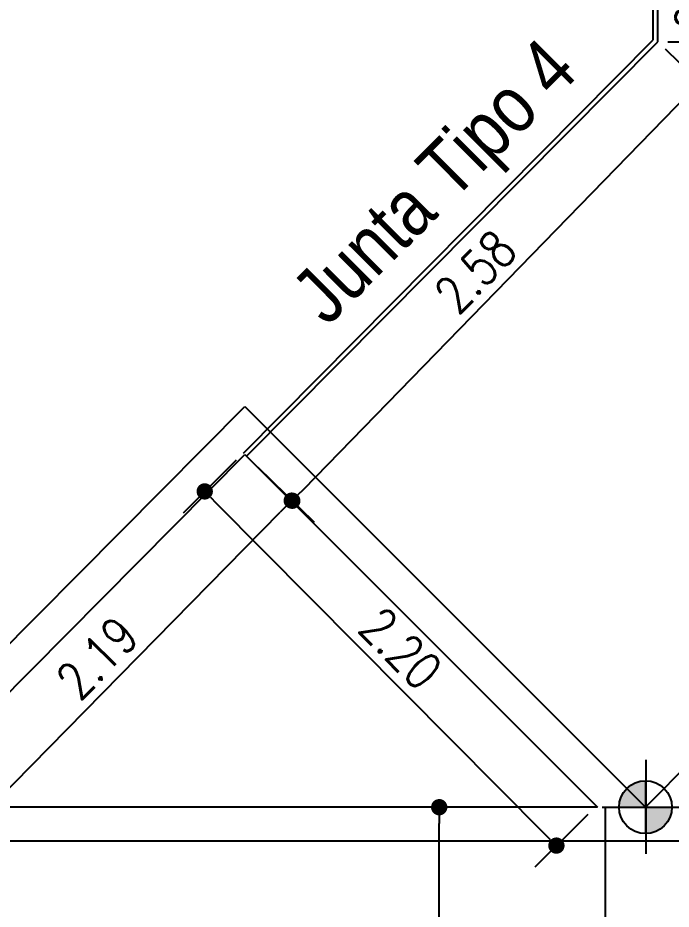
# Model space of a CAD drawing. Header units: millimetres. Extents: x 28448 to 57563, y -116865 to -58388.
# Drawn here: x 28795.196 to 28798.079, y -58461.524 to -58457.592 of the extents above; entities that cross this region are included whole.
import ezdxf

# ---------------------------------------------------------------- set-up
doc = ezdxf.new("R2010")
doc.units = ezdxf.units.MM
doc.header["$PDMODE"] = 35
doc.header["$PDSIZE"] = 0.5
doc.layers.get('DEFPOINTS').update_dxf_attribs({"color": 252, "lineweight": 5})
doc.layers.add('Proyecto de Pavimento', color=4, linetype='Continuous')
doc.styles.add('Angosta', font='romans.shx', dxfattribs={"width": 0.8})
doc.styles.add('ARIAL', font='ARIALN.TTF')
doc.dimstyles.new('JC_1@100', dxfattribs={"dimscale": 0.9, "dimtxt": 0.18, "dimasz": 0.08, "dimexe": 0.15, "dimexo": 0.05, "dimgap": 0.05, "dimtad": 1, "dimzin": 1, "dimdsep": 46, "dimtxsty": 'Angosta', "dimblk1": 'DOT', "dimblk2": 'DOT', "dimsah": 1, "dimcen": 0.09, "dimclrd": 2, "dimclre": 1, "dimclrt": 3, "dimaunit": 1, "dimadec": 3, "dimazin": 0, "dimtfac": 1.8, "dimtmove": 2, "dimatfit": 3, "dimldrblk": 'DOT', "dimfxl": 0.15, "dimtolj": 1, "dimtzin": 0, "dimarcsym": 0})

# ---------------------------------------------------------------- blocks, each defined once
blk = doc.blocks.new('A$C445B3242')
h = blk.add_hatch(color=256)
h.paths.add_polyline_path([(0.1946, 0.3891, 0.414214), (0, 0.1946), (0.1946, 0.1946)])
h.paths.add_polyline_path([(0.1946, 0, 0.414214), (0.3891, 0.1946), (0.1946, 0.1946)])
for p, q in [((0.1973, 0.5436), (0.1973, -0.1475)), ((0.1946, 0.3891), (0.1946, 0)), ((-0.1234, 0.1942), (1.5646, 0.1942)), ((0, 0.1946), (0.3891, 0.1946))]:
    blk.add_line(p, q)
blk.add_circle((0.1946, 0.1946), 0.1946)
blk = doc.blocks.new('_Dot')
at = {"color": 0, "linetype": 'ByBlock', "lineweight": -2}
blk.add_line((-0.5, 0), (-1, 0), dxfattribs=at)
at = {"color": 0, "linetype": 'ByBlock', "const_width": 0.5}
blk.add_lwpolyline([(-0.25, 0, 1), (0.25, 0, 1)], format="xyb", close=True, dxfattribs=at)
blk = doc.blocks.new('*D518')
at = {"layer": 'DEFPOINTS', "color": 0, "transparency": 16777216}
for p in [(28797.0556, -58461.0738), (28797.7883, -58461.0738), (28797.7883, -58464.7317)]:
    blk.add_point(p, dxfattribs=at)
at = {"layer": 'Proyecto de Pavimento', "color": 1, "lineweight": -2, "transparency": 16777216}
for p, q in [((28797.7433, -58461.0738), (28796.9206, -58461.0738)), ((28797.7433, -58464.7317), (28796.9206, -58464.7317))]:
    blk.add_line(p, q, dxfattribs=at)
at = {"layer": 'Proyecto de Pavimento', "color": 2, "lineweight": -2, "transparency": 16777216}
blk.add_line((28797.0556, -58464.6597), (28797.0556, -58461.1458), dxfattribs=at)
at = {"layer": 'Proyecto de Pavimento', "color": 2, "lineweight": -2, "transparency": 16777216, "xscale": 0.072, "yscale": 0.072, "zscale": 0.072}
for p, rotation in [((28797.0556, -58461.0738), 90), ((28797.0556, -58464.7317), 270)]:
    blk.add_blockref('_Dot', p, dxfattribs=dict(at, rotation=rotation))
at = {"layer": 'Proyecto de Pavimento', "color": 3, "transparency": 16777216, "insert": (28796.9296, -58462.9028), "char_height": 0.162, "attachment_point": 5, "rotation": 90, "style": 'Angosta'}
blk.add_mtext('\\A1;3.66', dxfattribs=at)
blk = doc.blocks.new('*D704')
at = {"layer": 'DEFPOINTS', "color": 0, "transparency": 16777216}
for p in [(28796.1914, -58459.5115), (28796.4048, -58459.7215), (28794.6549, -58461.0738)]:
    blk.add_point(p, dxfattribs=at)
at = {"layer": 'Proyecto de Pavimento', "color": 1, "lineweight": -2, "transparency": 16777216}
for p, q in [((28796.2235, -58459.5431), (28796.5011, -58459.8161)), ((28794.687, -58461.1054), (28794.9646, -58461.3784))]:
    blk.add_line(p, q, dxfattribs=at)
at = {"layer": 'Proyecto de Pavimento', "color": 2, "lineweight": -2, "transparency": 16777216}
blk.add_line((28794.9188, -58461.2324), (28796.3544, -58459.7728), dxfattribs=at)
at = {"layer": 'Proyecto de Pavimento', "color": 2, "lineweight": -2, "transparency": 16777216, "xscale": 0.072, "yscale": 0.072, "zscale": 0.072}
for p, rotation in [((28796.4048, -58459.7215), 45.47690503842006), ((28794.8683, -58461.2837), 225.4769050384201)]:
    blk.add_blockref('_Dot', p, dxfattribs=dict(at, rotation=rotation))
at = {"layer": 'Proyecto de Pavimento', "color": 3, "transparency": 16777216, "insert": (28795.5468, -58460.4143), "char_height": 0.162, "attachment_point": 5, "rotation": 45.4769, "style": 'Angosta'}
blk.add_mtext('\\A1;2.19', dxfattribs=at)
blk = doc.blocks.new('*D705')
at = {"layer": 'DEFPOINTS', "color": 0, "transparency": 16777216}
for p in [(28798.0198, -58457.6977), (28798.2037, -58457.8767), (28796.2235, -58459.5431)]:
    blk.add_point(p, dxfattribs=at)
at = {"layer": 'Proyecto de Pavimento', "color": 1, "lineweight": -2, "transparency": 16777216}
for p, q in [((28798.0521, -58457.7291), (28798.3005, -58457.9709)), ((28796.2557, -58459.5745), (28796.5041, -58459.8163))]:
    blk.add_line(p, q, dxfattribs=at)
at = {"layer": 'Proyecto de Pavimento', "color": 2, "lineweight": -2, "transparency": 16777216}
blk.add_line((28796.4576, -58459.6705), (28798.1535, -58457.9283), dxfattribs=at)
at = {"layer": 'Proyecto de Pavimento', "color": 2, "lineweight": -2, "transparency": 16777216, "xscale": 0.072, "yscale": 0.072, "zscale": 0.072}
for p, rotation in [((28798.2037, -58457.8767), 45.7716284163813), ((28796.4074, -58459.7221), 225.7716284163813)]:
    blk.add_blockref('_Dot', p, dxfattribs=dict(at, rotation=rotation))
at = {"layer": 'Proyecto de Pavimento', "color": 3, "transparency": 16777216, "insert": (28797.2153, -58458.7115), "char_height": 0.162, "attachment_point": 5, "rotation": 45.7716, "style": 'Angosta'}
blk.add_mtext('\\A1;2.58', dxfattribs=at)
blk = doc.blocks.new('*D706')
at = {"layer": 'DEFPOINTS', "color": 0, "transparency": 16777216}
for p in [(28798.0195, -58457.2036), (28798.3051, -58457.2036), (28798.0198, -58457.6977)]:
    blk.add_point(p, dxfattribs=at)
at = {"layer": 'Proyecto de Pavimento', "color": 1, "lineweight": -2, "transparency": 16777216}
for p, q in [((28798.0645, -58457.2036), (28798.4401, -58457.2036)), ((28798.0648, -58457.6977), (28798.4401, -58457.6977))]:
    blk.add_line(p, q, dxfattribs=at)
at = {"layer": 'Proyecto de Pavimento', "color": 2, "lineweight": -2, "transparency": 16777216}
blk.add_line((28798.3051, -58457.6257), (28798.3051, -58457.2756), dxfattribs=at)
at = {"layer": 'Proyecto de Pavimento', "color": 2, "lineweight": -2, "transparency": 16777216, "xscale": 0.072, "yscale": 0.072, "zscale": 0.072}
for p, rotation in [((28798.3051, -58457.2036), 90), ((28798.3051, -58457.6977), 270)]:
    blk.add_blockref('_Dot', p, dxfattribs=dict(at, rotation=rotation))
at = {"layer": 'Proyecto de Pavimento', "color": 3, "transparency": 16777216, "insert": (28798.1791, -58457.4506), "char_height": 0.162, "attachment_point": 5, "rotation": 90, "style": 'Angosta'}
blk.add_mtext('\\A1;0.49', dxfattribs=at)
blk = doc.blocks.new('*D708')
at = {"layer": 'DEFPOINTS', "color": 0, "transparency": 16777216}
for p in [(28796.1914, -58459.5115), (28797.7433, -58461.0738), (28797.5728, -58461.2432)]:
    blk.add_point(p, dxfattribs=at)
at = {"layer": 'Proyecto de Pavimento', "color": 1, "lineweight": -2, "transparency": 16777216}
for p, q in [((28796.1595, -58459.5432), (28795.9251, -58459.7761)), ((28797.7114, -58461.1055), (28797.477, -58461.3383))]:
    blk.add_line(p, q, dxfattribs=at)
at = {"layer": 'Proyecto de Pavimento', "color": 2, "lineweight": -2, "transparency": 16777216}
blk.add_line((28796.0716, -58459.732), (28797.522, -58461.1921), dxfattribs=at)
at = {"layer": 'Proyecto de Pavimento', "color": 2, "lineweight": -2, "transparency": 16777216, "xscale": 0.072, "yscale": 0.072, "zscale": 0.072}
for p, rotation in [((28796.0209, -58459.6809), 134.8085325343138), ((28797.5728, -58461.2432), 314.8085325343138)]:
    blk.add_blockref('_Dot', p, dxfattribs=dict(at, rotation=rotation))
at = {"layer": 'Proyecto de Pavimento', "color": 3, "transparency": 16777216, "insert": (28796.8862, -58460.3733), "char_height": 0.162, "attachment_point": 5, "rotation": 314.8085, "style": 'Angosta'}
blk.add_mtext('\\A1;2.20', dxfattribs=at)

msp = doc.modelspace()

# ---------------------------------------------------------------- linework, layer by layer
at = {"layer": 'Proyecto de Pavimento', "color": 6}
for p, q in [((28796.1914, -58459.5115), (28797.9998, -58457.6895)), ((28796.2056, -58459.5256), (28798.0198, -58457.6977))]:
    msp.add_line(p, q, dxfattribs=at)
at = {"layer": 'Proyecto de Pavimento'}
for p, q in [((28794.4436, -58461.0738), (28796.1981, -58459.306)), ((28796.1981, -58459.306), (28797.9659, -58461.0738)), ((28797.9659, -58461.0738), (28799.7204, -58459.306)), ((28794.6549, -58461.0738), (28796.1985, -58459.5186)), ((28796.1985, -58459.5186), (28797.7537, -58461.0738)), ((28797.7537, -58461.0738), (28794.6549, -58461.0738)), ((28850.592, -58461.2238), (28790.9212, -58461.2238))]:
    msp.add_line(p, q, dxfattribs=at)
at = {"layer": 'Proyecto de Pavimento', "color": 6}
for points in [[(28797.9998, -58457.6895), (28797.9995, -58457.2036)], [(28798.0198, -58457.6977), (28798.0195, -58457.2036)]]:
    msp.add_lwpolyline(points, dxfattribs=at)
at = {"layer": 'Proyecto de Pavimento', "color": 3}
msp.add_lwpolyline([(28797.7883, -58461.0738), (28797.7883, -58468.3897)], dxfattribs=at)

# ---------------------------------------------------------------- block references
at = {"layer": 'Proyecto de Pavimento', "xscale": 0.6000000000931323, "yscale": 0.6000000000931323, "zscale": 0.6000000000931323}
msp.add_blockref('A$C445B3242', (28797.8491, -58461.1903, -499.7917), dxfattribs=at)

# ---------------------------------------------------------------- texts
at = {"layer": 'Proyecto de Pavimento', "color": 0, "style": 'ARIAL'}
msp.add_text('Junta Tipo 4', height=0.25, rotation=44.966, dxfattribs=at).set_placement((28796.5619, -58458.9567))

# ---------------------------------------------------------------- dimensions: what is measured, and where the dimension line sits
at = {"layer": 'Proyecto de Pavimento'}
for base, p1, p2, picture, middle in [((28798.3051, -58457.2036), (28798.0198, -58457.6977), (28798.0195, -58457.2036), '*D706', (28798.1791, -58457.4506)), ((28797.0556, -58461.0738), (28797.7883, -58464.7317), (28797.7883, -58461.0738), '*D518', (28796.9296, -58462.9028))]:
    dim = msp.add_linear_dim(base=base, p1=p1, p2=p2, angle=90, dimstyle='JC_1@100', dxfattribs=at)
    dim.commit()
    dim.dimension.update_dxf_attribs({"geometry": picture, "text_midpoint": middle})
for p1, p2, distance, picture, middle in [((28796.2235, -58459.5431), (28798.0198, -58457.6977), -0.2567, '*D705', (28797.2153, -58458.7115)), ((28794.6549, -58461.0738), (28796.1914, -58459.5115), -0.2994, '*D704', (28795.5468, -58460.4143)), ((28796.1914, -58459.5115), (28797.7433, -58461.0738), -0.2404, '*D708', (28796.8862, -58460.3733))]:
    dim = msp.add_aligned_dim(p1=p1, p2=p2, distance=distance, dimstyle='JC_1@100', dxfattribs=at)
    dim.commit()
    dim.dimension.update_dxf_attribs({"geometry": picture, "text_midpoint": middle})

doc.saveas('drawing.dxf')
